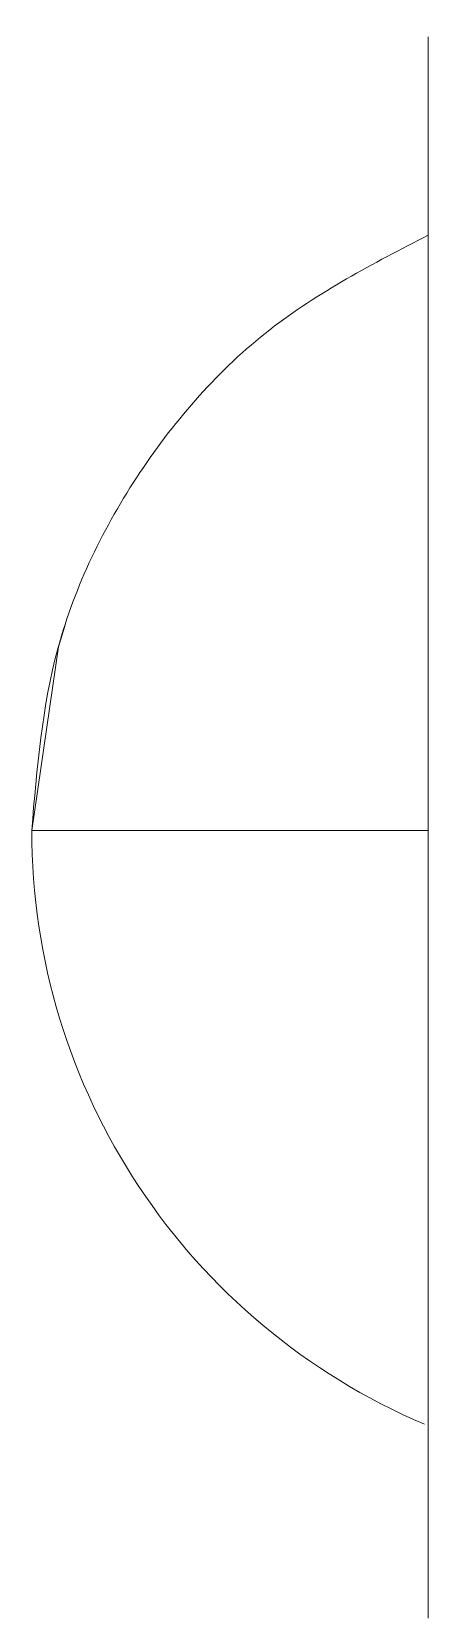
# Model space of a CAD drawing. Extents: x 222 to 1672, y 144 to 807.
# Drawn here: x 568.873 to 569.373, y 452.184 to 454.183 of the extents above; entities that cross this region are included whole.
import ezdxf

# ---------------------------------------------------------------- set-up
doc = ezdxf.new("R2010")
doc.units = 0
doc.header["$LTSCALE"] = 2
doc.header["$MEASUREMENT"] = 0
doc.layers.get('0').update_dxf_attribs({"linetype": 'CONTINUOUS'})

msp = doc.modelspace()

# ---------------------------------------------------------------- linework, layer by layer
at = {"linetype": 'Continuous', "lineweight": 5, "flags": 128}
for points in [[(568.91568, 453.43681), (568.90655, 453.40808), (568.87291, 453.1767)], [(569.37291, 453.1767), (569.26643, 453.1767), (569.16898, 453.1767), (569.08268, 453.1767), (569.00937, 453.1767), (568.95065, 453.1767), (568.90778, 453.1767), (568.88168, 453.1767), (568.87291, 453.1767)]]:
    msp.add_lwpolyline(points, dxfattribs=at)
at = {"linetype": 'Continuous', "lineweight": 5}
msp.add_arc((569.68541, 453.17671), 0.8125, 180.00046, 247.02922, dxfattribs=at)
for points, knots in [([(569.3729, 454.16789), (569.3729, 454.17088), (569.3729, 454.18945), (569.3729, 454.11283), (569.3729, 453.93921), (569.37291, 453.66962), (569.37291, 453.34764), (569.3729, 453.0824), (569.37291, 452.93963), (569.37292, 452.90557)], [0, 0, 0, 0, 0.03473048, 0.21639853, 0.39806631, 0.57973416, 0.76140197, 0.94307007, 1, 1, 1, 1]), ([(569.3729, 453.9267), (569.30348, 453.89074), (569.16151, 453.81718), (569.0003, 453.63344), (568.89269, 453.41396), (568.87941, 453.25462), (568.87291, 453.1767)], [0, 0, 0, 0, 0.2445138, 0.4999982, 0.7554804, 1, 1, 1, 1]), ([(569.37292, 452.90557), (569.37292, 452.80017), (569.37292, 452.58937), (569.37292, 452.35043), (569.37292, 452.19935), (569.37292, 452.18894), (569.37292, 452.18417)], [0, 0, 0, 0, 0.2601725, 0.5203447, 0.7805164, 1, 1, 1, 1])]:
    msp.add_open_spline(points, degree=3, knots=knots, dxfattribs=at)

doc.saveas('drawing.dxf')
